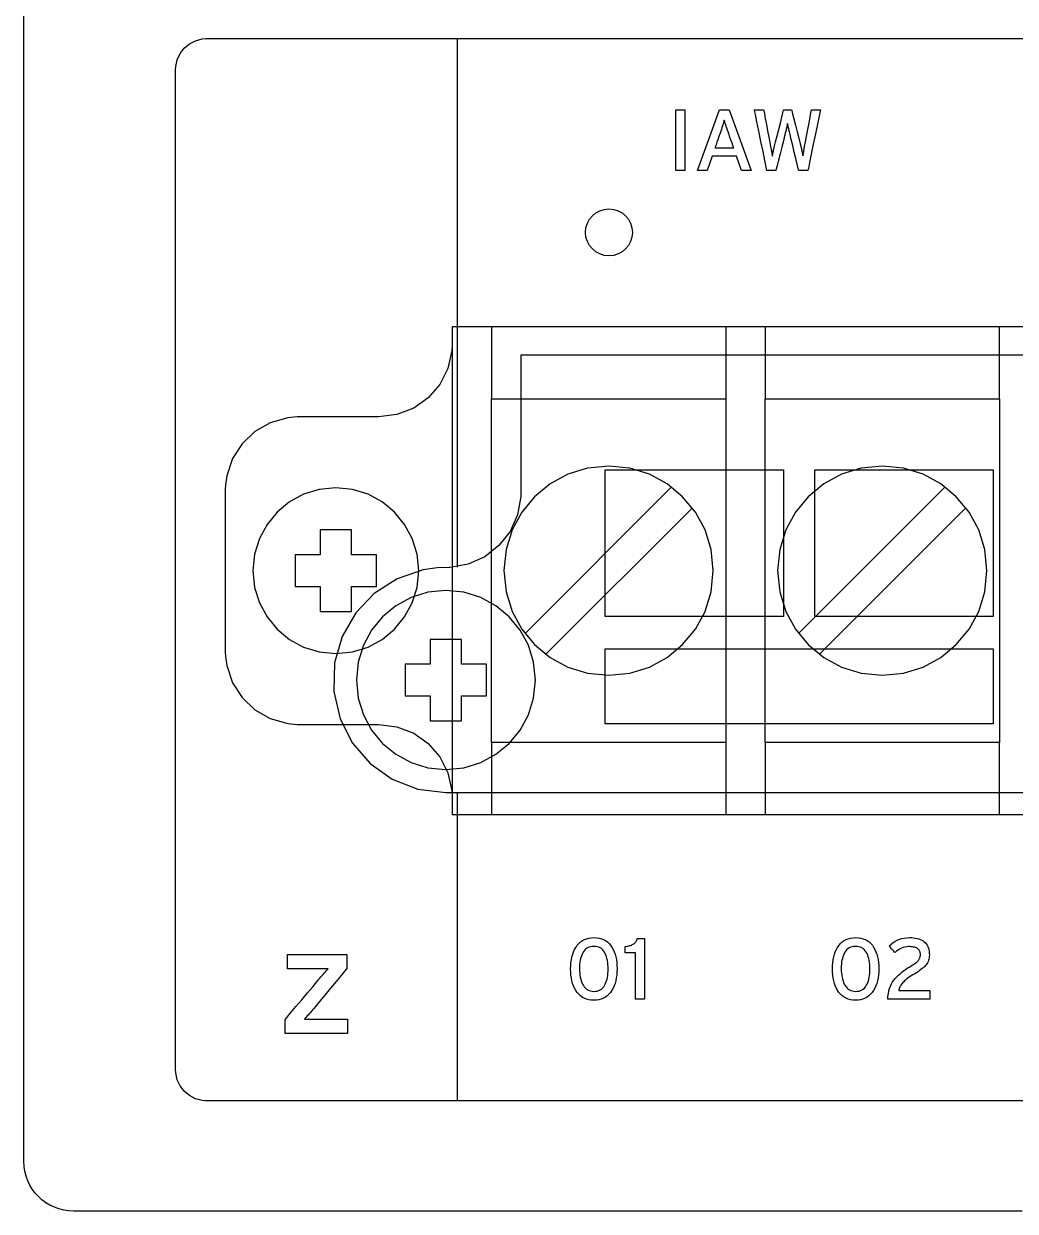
# Model space of a CAD drawing. Extents: x 1 to 47.7, y 0.2 to 35.
# Drawn here: x 25.996 to 27.581, y 8.414 to 10.314 of the extents above; entities that cross this region are included whole.
import ezdxf

# ---------------------------------------------------------------- set-up
doc = ezdxf.new("R2010")
doc.units = 0
doc.header["$MEASUREMENT"] = 0
for name, color, linetype in [('1_1__SCREW_TERMINAL_BLOCK_', 7, 'CONTINUOUS'), ('1_2__CONNECTORIZED_RELAY__', 7, 'CONTINUOUS'), ('7_0_____DWG', 7, 'CONTINUOUS')]:
    doc.layers.add(name, color=color, linetype=linetype)

msp = doc.modelspace()

# ---------------------------------------------------------------- linework, layer by layer
at = {"layer": '1_1__SCREW_TERMINAL_BLOCK_'}
for points in [[(27.7125, 9.8285), (27.5611, 9.8285), (27.4155, 9.8285), (27.2776, 9.8285), (27.1493, 9.8285), (27.0325, 9.8285), (26.979, 9.8285), (26.9291, 9.8285), (26.8831, 9.8285), (26.8412, 9.8285), (26.8036, 9.8285), (26.7705, 9.8285), (26.7423, 9.8285), (26.7191, 9.8285), (26.7012, 9.8285), (26.6888, 9.8285), (26.6822, 9.8285), (26.6811, 9.8285), (26.6811, 9.8284), (26.6811, 9.8274), (26.6811, 9.8067), (26.6811, 9.8033), (26.6811, 9.8027), (26.681, 9.7981), (26.6805, 9.7906), (26.674, 9.762), (26.661, 9.7366), (26.6425, 9.7152), (26.6194, 9.6988), (26.5927, 9.6883), (26.5631, 9.6845), (26.5631, 9.6845), (26.5609, 9.6845), (26.5548, 9.6845), (26.5336, 9.6845), (26.4762, 9.6845), (26.4516, 9.6845), (26.4374, 9.6845), (26.433, 9.6845), (26.418, 9.6832), (26.39, 9.6753), (26.3654, 9.6611), (26.3449, 9.6417), (26.3296, 9.6178), (26.3204, 9.5905), (26.3184, 9.5758), (26.318, 9.5682), (26.318, 9.566), (26.318, 9.5582), (26.318, 9.5431), (26.318, 9.5221), (26.318, 9.4967), (26.318, 9.4386), (26.318, 9.3804), (26.318, 9.3551), (26.318, 9.3341), (26.318, 9.3189), (26.318, 9.3111), (26.318, 9.3089), (26.3184, 9.3013), (26.3204, 9.2867), (26.3296, 9.2593), (26.3449, 9.2354), (26.3654, 9.216), (26.39, 9.2018), (26.418, 9.1939), (26.433, 9.1926), (26.4374, 9.1926), (26.4516, 9.1926), (26.4762, 9.1926), (26.5336, 9.1926), (26.5548, 9.1926), (26.5609, 9.1926), (26.5631, 9.1926), (26.5927, 9.1889), (26.6194, 9.1784), (26.6425, 9.1619), (26.661, 9.1406), (26.674, 9.1151), (26.6805, 9.0865), (26.681, 9.079), (26.6811, 9.0744), (26.6811, 9.0738), (26.6811, 9.0704), (26.6811, 9.0497), (26.6811, 9.0488), (26.6811, 9.0486), (26.6822, 9.0486), (26.6888, 9.0486), (26.7012, 9.0486), (26.7191, 9.0486), (26.7423, 9.0486), (26.7705, 9.0486), (26.8036, 9.0486), (26.8412, 9.0486), (26.8831, 9.0486), (26.9291, 9.0486), (26.979, 9.0486), (27.0325, 9.0486), (27.1493, 9.0486), (27.2776, 9.0486), (27.4155, 9.0486), (27.5611, 9.0486), (27.7125, 9.0486)], [(26.6811, 9.8285), (26.6811, 9.0486)], [(26.7437, 9.8285), (26.7437, 9.7135)], [(27.1187, 9.8285), (27.1187, 9.7135)], [(27.1812, 9.8285), (27.1812, 9.7135)], [(27.5562, 9.7135), (27.5562, 9.8285)], [(27.1187, 9.1636), (26.7437, 9.1636), (26.7437, 9.7135), (27.1187, 9.7135), (27.1187, 9.1636)], [(27.5562, 9.1636), (27.1812, 9.1636), (27.1812, 9.7135), (27.5562, 9.7135), (27.5562, 9.1636)], [(26.7974, 9.3383), (27.0317, 9.5726)], [(27.2349, 9.3383), (27.4692, 9.5726)], [(27.0651, 9.5391), (26.8308, 9.3049)], [(27.5024, 9.5391), (27.2683, 9.3049)], [(26.5199, 9.4637), (26.5199, 9.5037), (26.4699, 9.5037), (26.4699, 9.4637), (26.4298, 9.4637), (26.4298, 9.4134), (26.4699, 9.4134), (26.4699, 9.3735), (26.5199, 9.3735), (26.5199, 9.4134), (26.56, 9.4134), (26.56, 9.4637), (26.5199, 9.4637)], [(26.7437, 9.1636), (26.7437, 9.0486)], [(27.1187, 9.1636), (27.1187, 9.0486)], [(27.1812, 9.1636), (27.1812, 9.0486)], [(27.5562, 9.0486), (27.5562, 9.1636)]]:
    msp.add_lwpolyline(points, dxfattribs=at)
for points in [[(27.0985, 9.4386), (27.0951, 9.4723), (27.0854, 9.5037), (27.0699, 9.5321), (27.0495, 9.5569), (27.0247, 9.5774), (26.9963, 9.5928), (26.9649, 9.6026), (26.9312, 9.606), (26.8975, 9.6026), (26.8661, 9.5928), (26.8376, 9.5774), (26.8128, 9.5569), (26.7924, 9.5321), (26.777, 9.5037), (26.7672, 9.4723), (26.7638, 9.4386), (26.7672, 9.4049), (26.777, 9.3734), (26.7924, 9.345), (26.8128, 9.3202), (26.8376, 9.2998), (26.8661, 9.2843), (26.8975, 9.2745), (26.9312, 9.2711), (26.9649, 9.2745), (26.9963, 9.2843), (27.0247, 9.2998), (27.0495, 9.3202), (27.0699, 9.345), (27.0854, 9.3734), (27.0951, 9.4049)], [(27.536, 9.4386), (27.5326, 9.4723), (27.5229, 9.5037), (27.5075, 9.5321), (27.487, 9.5569), (27.4623, 9.5774), (27.4339, 9.5928), (27.4025, 9.6026), (27.3688, 9.606), (27.335, 9.6026), (27.3036, 9.5928), (27.2751, 9.5774), (27.2504, 9.5569), (27.2299, 9.5321), (27.2145, 9.5037), (27.2047, 9.4723), (27.2013, 9.4386), (27.2047, 9.4049), (27.2145, 9.3734), (27.2299, 9.345), (27.2504, 9.3202), (27.2751, 9.2998), (27.3036, 9.2843), (27.335, 9.2745), (27.3688, 9.2711), (27.4025, 9.2745), (27.4339, 9.2843), (27.4623, 9.2998), (27.487, 9.3202), (27.5075, 9.345), (27.5229, 9.3734), (27.5326, 9.4049)], [(26.6274, 9.4386), (26.6247, 9.4652), (26.617, 9.4901), (26.6048, 9.5126), (26.5886, 9.5323), (26.569, 9.5485), (26.5465, 9.5608), (26.5216, 9.5685), (26.4949, 9.5712), (26.4682, 9.5685), (26.4433, 9.5608), (26.4208, 9.5485), (26.4012, 9.5323), (26.3851, 9.5126), (26.3728, 9.4901), (26.3651, 9.4652), (26.3624, 9.4386), (26.3651, 9.4119), (26.3728, 9.387), (26.3851, 9.3645), (26.4012, 9.3449), (26.4208, 9.3286), (26.4433, 9.3164), (26.4682, 9.3086), (26.4949, 9.3059), (26.5216, 9.3086), (26.5465, 9.3164), (26.569, 9.3286), (26.5886, 9.3449), (26.6048, 9.3645), (26.617, 9.387), (26.6247, 9.4119)]]:
    msp.add_lwpolyline(points, close=True, dxfattribs=at)
at = {"layer": '1_2__CONNECTORIZED_RELAY__'}
for points in [[(26.6887, 9.8285), (26.6887, 9.444)], [(27.6103, 9.7834), (27.4713, 9.7834), (27.3401, 9.7834), (27.2185, 9.7834), (27.1084, 9.7834), (27.0116, 9.7834), (26.9688, 9.7834), (26.9301, 9.7834), (26.8955, 9.7834), (26.8655, 9.7834), (26.8402, 9.7834), (26.8199, 9.7834), (26.8047, 9.7834), (26.795, 9.7834), (26.7909, 9.7834), (26.7908, 9.7833), (26.7908, 9.778), (26.7908, 9.7662), (26.7908, 9.7491), (26.7908, 9.7041), (26.7908, 9.653), (26.7908, 9.606), (26.7908, 9.5872), (26.7908, 9.5731), (26.7906, 9.5574), (26.7854, 9.5279), (26.7735, 9.5013), (26.7557, 9.4786), (26.7331, 9.4608), (26.7066, 9.4488), (26.6771, 9.4436), (26.6571, 9.4429), (26.6346, 9.4398), (26.5929, 9.4257), (26.5564, 9.4023), (26.5267, 9.3711), (26.5051, 9.3335), (26.493, 9.2909), (26.4918, 9.2451), (26.5018, 9.2016), (26.5217, 9.1628), (26.5499, 9.1302), (26.5851, 9.1051), (26.6259, 9.0891), (26.6709, 9.0834), (26.6709, 9.0834), (26.6738, 9.0834), (26.6825, 9.0834), (26.6966, 9.0834), (26.7159, 9.0834), (26.7402, 9.0834), (26.7693, 9.0834), (26.8029, 9.0834), (26.8409, 9.0834), (26.8829, 9.0834), (26.9287, 9.0834), (27.031, 9.0834), (27.146, 9.0834), (27.2716, 9.0834), (27.4062, 9.0834), (27.5478, 9.0834), (27.8447, 9.0834)], [(27.2108, 9.3651), (26.9258, 9.3651), (26.9258, 9.6001), (27.2108, 9.6001), (27.2108, 9.3651)], [(27.5458, 9.3651), (27.2608, 9.3651), (27.2608, 9.6001), (27.5458, 9.6001), (27.5458, 9.3651)], [(26.6459, 9.3287), (26.6459, 9.2887), (26.6058, 9.2887), (26.6058, 9.2384), (26.6459, 9.2384), (26.6459, 9.1985), (26.6959, 9.1985), (26.6959, 9.2384), (26.736, 9.2384), (26.736, 9.2887), (26.6959, 9.2887), (26.6959, 9.3287), (26.6459, 9.3287)], [(27.5458, 9.1934), (26.9258, 9.1934), (26.9258, 9.3134), (27.5458, 9.3134), (27.5458, 9.1934)], [(26.6887, 9.0834), (26.6887, 8.9364)]]:
    msp.add_lwpolyline(points, dxfattribs=at)
msp.add_lwpolyline([(26.8141, 9.2636), (26.8112, 9.2924), (26.8028, 9.3192), (26.7896, 9.3436), (26.7721, 9.3648), (26.751, 9.3824), (26.7266, 9.3956), (26.6998, 9.404), (26.6709, 9.4069), (26.6421, 9.404), (26.6152, 9.3956), (26.5909, 9.3824), (26.5697, 9.3648), (26.5522, 9.3436), (26.539, 9.3192), (26.5307, 9.2924), (26.5278, 9.2636), (26.5307, 9.2347), (26.539, 9.2077), (26.5522, 9.1834), (26.5697, 9.1622), (26.5909, 9.1447), (26.6152, 9.1315), (26.6421, 9.1232), (26.6709, 9.1202), (26.6998, 9.1232), (26.7266, 9.1315), (26.751, 9.1447), (26.7721, 9.1622), (26.7896, 9.1834), (26.8028, 9.2077), (26.8112, 9.2347)], close=True, dxfattribs=at)
at = {"layer": '7_0_____DWG'}
for points in [[(27.5925, 8.4136), (27.533, 8.4136), (27.4745, 8.4136), (27.4169, 8.4136), (27.3604, 8.4136), (27.305, 8.4136), (27.2506, 8.4136), (27.1972, 8.4136), (27.145, 8.4136), (27.0938, 8.4136), (27.0437, 8.4136), (26.9947, 8.4136), (26.9469, 8.4136), (26.9002, 8.4136), (26.8546, 8.4136), (26.8103, 8.4136), (26.767, 8.4136), (26.725, 8.4136), (26.6842, 8.4136), (26.6445, 8.4136), (26.6061, 8.4136), (26.569, 8.4136), (26.533, 8.4136), (26.4984, 8.4136), (26.465, 8.4136), (26.4329, 8.4136), (26.402, 8.4136), (26.3725, 8.4136), (26.3444, 8.4136), (26.3175, 8.4136), (26.292, 8.4136), (26.2678, 8.4136), (26.2451, 8.4136), (26.2237, 8.4136), (26.2036, 8.4136), (26.185, 8.4136), (26.1679, 8.4136), (26.1521, 8.4136), (26.1378, 8.4136), (26.1249, 8.4136), (26.1135, 8.4136), (26.1036, 8.4136), (26.0952, 8.4136), (26.0883, 8.4136), (26.0829, 8.4136), (26.079, 8.4136), (26.0767, 8.4136), (26.0759, 8.4136), (26.0677, 8.414), (26.0598, 8.4152), (26.0521, 8.4172), (26.0448, 8.4199), (26.0378, 8.4232), (26.0312, 8.4272), (26.025, 8.4318), (26.0193, 8.437), (26.0142, 8.4427), (26.0096, 8.4489), (26.0056, 8.4554), (26.0022, 8.4624), (25.9995, 8.4698), (25.9975, 8.4775), (25.9963, 8.4854), (25.9959, 8.4936), (25.9959, 8.4939), (25.9959, 8.4948), (25.9959, 8.4962), (25.9959, 8.4983), (25.9959, 8.501), (25.9959, 8.5042), (25.9959, 8.508), (25.9959, 8.5123), (25.9959, 8.5173), (25.9959, 8.5227), (25.9959, 8.5288), (25.9959, 8.5353), (25.9959, 8.5501), (25.9959, 8.567), (25.9959, 8.586), (25.9959, 8.6071), (25.9959, 8.6302), (25.9959, 8.6553), (25.9959, 8.6823), (25.9959, 8.7112), (25.9959, 8.742), (25.9959, 8.7747), (25.9959, 8.8091), (25.9959, 8.8453), (25.9959, 8.8832), (25.9959, 8.9228), (25.9959, 8.964), (25.9959, 9.0069), (25.9959, 9.0513), (25.9959, 9.0973), (25.9959, 9.1447), (25.9959, 9.1936), (25.9959, 9.244), (25.9959, 9.2957), (25.9959, 9.3488), (25.9959, 9.4032), (25.9959, 9.4588), (25.9959, 9.5157), (25.9959, 9.5738), (25.9959, 9.633), (25.9959, 9.6934), (25.9959, 9.7549), (25.9959, 9.8174), (25.9959, 9.8809), (25.9959, 9.9454), (25.9959, 10.0108), (25.9959, 10.0771), (25.9959, 10.1443), (25.9959, 10.2123), (25.9959, 10.2811), (25.9959, 10.3506)], [(27.6118, 8.5901), (27.5588, 8.5901), (27.5066, 8.5901), (27.4554, 8.5901), (27.4051, 8.5901), (27.3557, 8.5901), (27.3072, 8.5901), (27.2597, 8.5901), (27.2132, 8.5901), (27.1676, 8.5901), (27.1231, 8.5901), (27.0795, 8.5901), (27.037, 8.5901), (26.9955, 8.5901), (26.955, 8.5901), (26.9156, 8.5901), (26.8773, 8.5901), (26.84, 8.5901), (26.8039, 8.5901), (26.7688, 8.5901), (26.7349, 8.5901), (26.7021, 8.5901), (26.6705, 8.5901), (26.64, 8.5901), (26.6107, 8.5901), (26.5826, 8.5901), (26.5557, 8.5901), (26.5299, 8.5901), (26.5055, 8.5901), (26.4822, 8.5901), (26.4602, 8.5901), (26.4395, 8.5901), (26.42, 8.5901), (26.4018, 8.5901), (26.385, 8.5901), (26.3694, 8.5901), (26.3552, 8.5901), (26.3423, 8.5901), (26.3308, 8.5901), (26.3206, 8.5901), (26.3118, 8.5901), (26.3044, 8.5901), (26.2984, 8.5901), (26.2938, 8.5901), (26.2907, 8.5901), (26.289, 8.5901), (26.2882, 8.5901), (26.2867, 8.5901), (26.2811, 8.5907), (26.2703, 8.5936), (26.2607, 8.5987), (26.2525, 8.6056), (26.2459, 8.6142), (26.2413, 8.6241), (26.2389, 8.635), (26.2387, 8.6404), (26.2387, 8.6432), (26.2387, 8.6487), (26.2387, 8.657), (26.2387, 8.6679), (26.2387, 8.6813), (26.2387, 8.6971), (26.2387, 8.7152), (26.2387, 8.7354), (26.2387, 8.7578), (26.2387, 8.7821), (26.2387, 8.8083), (26.2387, 8.8363), (26.2387, 8.866), (26.2387, 8.8972), (26.2387, 8.9299), (26.2387, 8.9639), (26.2387, 8.9992), (26.2387, 9.0356), (26.2387, 9.0731), (26.2387, 9.1115), (26.2387, 9.1907), (26.2387, 9.2725), (26.2387, 9.3559), (26.2387, 9.4401), (26.2387, 9.5243), (26.2387, 9.6077), (26.2387, 9.6895), (26.2387, 9.7687), (26.2387, 9.8071), (26.2387, 9.8446), (26.2387, 9.881), (26.2387, 9.9163), (26.2387, 9.9504), (26.2387, 9.983), (26.2387, 10.0143), (26.2387, 10.0439), (26.2387, 10.0719), (26.2387, 10.0981), (26.2387, 10.1224), (26.2387, 10.1448), (26.2387, 10.1651), (26.2387, 10.1832), (26.2387, 10.1989), (26.2387, 10.2123), (26.2387, 10.2232), (26.2387, 10.2315), (26.2387, 10.2371), (26.2387, 10.2398), (26.2389, 10.2452), (26.2413, 10.2561), (26.2459, 10.266), (26.2525, 10.2746), (26.2607, 10.2816), (26.2703, 10.2866), (26.2811, 10.2895), (26.2867, 10.2901), (26.2882, 10.2901), (26.289, 10.2901), (26.2907, 10.2901), (26.2938, 10.2901), (26.2984, 10.2901), (26.3044, 10.2901), (26.3118, 10.2901), (26.3206, 10.2901), (26.3308, 10.2901), (26.3423, 10.2901), (26.3552, 10.2901), (26.3694, 10.2901), (26.385, 10.2901), (26.4018, 10.2901), (26.42, 10.2901), (26.4395, 10.2901), (26.4602, 10.2901), (26.4822, 10.2901), (26.5055, 10.2901), (26.5299, 10.2901), (26.5557, 10.2901), (26.5826, 10.2901), (26.6107, 10.2901), (26.64, 10.2901), (26.6705, 10.2901), (26.7021, 10.2901), (26.7349, 10.2901), (26.7688, 10.2901), (26.8039, 10.2901), (26.84, 10.2901), (26.8773, 10.2901), (26.9156, 10.2901), (26.955, 10.2901), (26.9955, 10.2901), (27.037, 10.2901), (27.0795, 10.2901), (27.1231, 10.2901), (27.1676, 10.2901), (27.2132, 10.2901), (27.2597, 10.2901), (27.3072, 10.2901), (27.3557, 10.2901), (27.4051, 10.2901), (27.4554, 10.2901), (27.5066, 10.2901), (27.5588, 10.2901), (27.6118, 10.2901)], [(26.6887, 10.2901), (26.6887, 9.8285)], [(27.0386, 10.0788), (27.0386, 10.176), (27.0527, 10.176), (27.0527, 10.0788), (27.0386, 10.0788)], [(27.1437, 10.0788), (27.1356, 10.1019), (27.0966, 10.1019), (27.0886, 10.0788), (27.0734, 10.0788), (27.1084, 10.176), (27.1239, 10.176), (27.1593, 10.0788), (27.1437, 10.0788)], [(26.6887, 9.0486), (26.6887, 8.5901)]]:
    msp.add_lwpolyline(points, dxfattribs=at)
for points in [[(27.2498, 10.0788), (27.2493, 10.0788), (27.2479, 10.0788), (27.2459, 10.0788), (27.2435, 10.0788), (27.241, 10.0788), (27.2386, 10.0788), (27.2367, 10.0788), (27.2355, 10.0788), (27.2351, 10.079), (27.2343, 10.0821), (27.2327, 10.0888), (27.2305, 10.0979), (27.228, 10.1083), (27.2255, 10.1189), (27.2231, 10.1286), (27.2213, 10.1363), (27.2202, 10.1409), (27.2198, 10.1423), (27.2195, 10.1439), (27.2191, 10.1455), (27.2188, 10.147), (27.2184, 10.1485), (27.2181, 10.1499), (27.2178, 10.1513), (27.2176, 10.1527), (27.2173, 10.154), (27.217, 10.1537), (27.2168, 10.1523), (27.2165, 10.151), (27.2162, 10.1496), (27.2159, 10.1481), (27.2155, 10.1466), (27.2152, 10.1451), (27.2149, 10.1435), (27.2145, 10.1419), (27.214, 10.14), (27.2126, 10.1345), (27.2105, 10.1262), (27.208, 10.1161), (27.2053, 10.1055), (27.2027, 10.0953), (27.2006, 10.0867), (27.1991, 10.0809), (27.1986, 10.0788), (27.198, 10.0788), (27.1966, 10.0788), (27.1946, 10.0788), (27.1922, 10.0788), (27.1897, 10.0788), (27.1875, 10.0788), (27.1856, 10.0788), (27.1844, 10.0788), (27.1841, 10.0791), (27.183, 10.0843), (27.1809, 10.0949), (27.178, 10.1091), (27.1747, 10.1253), (27.1713, 10.1416), (27.1683, 10.1566), (27.1659, 10.1683), (27.1645, 10.175), (27.1644, 10.176), (27.1654, 10.176), (27.1672, 10.176), (27.1694, 10.176), (27.1719, 10.176), (27.1743, 10.176), (27.1765, 10.176), (27.1781, 10.176), (27.179, 10.176), (27.1792, 10.175), (27.1802, 10.1701), (27.1816, 10.1623), (27.1835, 10.1527), (27.1854, 10.1423), (27.1874, 10.1322), (27.189, 10.1235), (27.1902, 10.1173), (27.1907, 10.1146), (27.1909, 10.1134), (27.1912, 10.1119), (27.1915, 10.1105), (27.1917, 10.1091), (27.192, 10.1076), (27.1922, 10.1062), (27.1924, 10.1047), (27.1927, 10.1032), (27.1929, 10.102), (27.1932, 10.1035), (27.1935, 10.1049), (27.1938, 10.1064), (27.1941, 10.1078), (27.1944, 10.1093), (27.1947, 10.1107), (27.195, 10.1121), (27.1953, 10.1135), (27.1956, 10.1147), (27.1965, 10.1182), (27.1982, 10.125), (27.2005, 10.1341), (27.2031, 10.1444), (27.2057, 10.1548), (27.2081, 10.1641), (27.2099, 10.1714), (27.211, 10.1755), (27.2112, 10.176), (27.2121, 10.176), (27.2136, 10.176), (27.2155, 10.176), (27.2176, 10.176), (27.2197, 10.176), (27.2215, 10.176), (27.2229, 10.176), (27.2236, 10.176), (27.2239, 10.1748), (27.2252, 10.1696), (27.2272, 10.1615), (27.2297, 10.1516), (27.2324, 10.1409), (27.235, 10.1306), (27.2372, 10.1218), (27.2388, 10.1156), (27.2394, 10.1131), (27.2397, 10.112), (27.24, 10.1108), (27.2402, 10.1096), (27.2405, 10.1084), (27.2408, 10.1071), (27.241, 10.1058), (27.2413, 10.1044), (27.2416, 10.103), (27.2418, 10.1021), (27.2421, 10.1036), (27.2424, 10.105), (27.2426, 10.1064), (27.2428, 10.1077), (27.2431, 10.109), (27.2433, 10.1102), (27.2435, 10.1114), (27.2436, 10.1126), (27.2438, 10.1136), (27.2445, 10.1173), (27.2458, 10.1245), (27.2476, 10.1338), (27.2496, 10.1444), (27.2516, 10.1549), (27.2533, 10.1644), (27.2547, 10.1716), (27.2555, 10.1756), (27.2557, 10.176), (27.2567, 10.176), (27.2585, 10.176), (27.2607, 10.176), (27.2631, 10.176), (27.2654, 10.176), (27.2675, 10.176), (27.269, 10.176), (27.2697, 10.176), (27.2693, 10.1738), (27.2676, 10.1656), (27.265, 10.1529), (27.2618, 10.1374), (27.2584, 10.1209), (27.2552, 10.1051), (27.2525, 10.0916), (27.2506, 10.0823)], [(27.1233, 10.1373), (27.1222, 10.1405), (27.1212, 10.1436), (27.1202, 10.1465), (27.1193, 10.1493), (27.1184, 10.152), (27.1176, 10.1545), (27.1168, 10.157), (27.1161, 10.1592), (27.1155, 10.1579), (27.1148, 10.1556), (27.114, 10.1531), (27.1132, 10.1504), (27.1123, 10.1477), (27.1114, 10.1447), (27.1104, 10.1417), (27.1093, 10.1385), (27.1087, 10.1368), (27.1081, 10.135), (27.107, 10.1319), (27.1057, 10.1281), (27.1043, 10.124), (27.103, 10.1202), (27.1019, 10.1171), (27.1012, 10.1153), (27.1013, 10.1149), (27.1034, 10.1149), (27.1073, 10.1149), (27.1123, 10.1149), (27.1177, 10.1149), (27.123, 10.1149), (27.1274, 10.1149), (27.1303, 10.1149), (27.1311, 10.115), (27.1306, 10.1162), (27.1297, 10.1189), (27.1285, 10.1225), (27.127, 10.1265), (27.1257, 10.1305), (27.1245, 10.134), (27.1236, 10.1364)], [(26.9692, 9.9798), (26.9684, 9.9723), (26.9662, 9.9652), (26.9628, 9.9589), (26.9582, 9.9533), (26.9526, 9.9487), (26.9463, 9.9453), (26.9392, 9.9431), (26.9317, 9.9423), (26.9241, 9.9431), (26.9171, 9.9453), (26.9107, 9.9487), (26.9052, 9.9533), (26.9006, 9.9589), (26.8971, 9.9652), (26.8949, 9.9723), (26.8942, 9.9798), (26.8949, 9.9874), (26.8971, 9.9944), (26.9006, 10.0008), (26.9052, 10.0063), (26.9107, 10.0109), (26.9171, 10.0144), (26.9241, 10.0166), (26.9317, 10.0173), (26.9392, 10.0166), (26.9463, 10.0144), (26.9526, 10.0109), (26.9582, 10.0063), (26.9628, 10.0008), (26.9662, 9.9944), (26.9684, 9.9874)], [(26.9446, 8.8015), (26.9445, 8.7964), (26.9441, 8.7915), (26.9434, 8.7868), (26.9425, 8.7824), (26.9414, 8.7782), (26.9399, 8.7742), (26.9382, 8.7705), (26.9363, 8.767), (26.9341, 8.7638), (26.9316, 8.7609), (26.9289, 8.7584), (26.9259, 8.7563), (26.9227, 8.7545), (26.9192, 8.7531), (26.9155, 8.7521), (26.9116, 8.7515), (26.9073, 8.7512), (26.9032, 8.7515), (26.8993, 8.7521), (26.8956, 8.7531), (26.8922, 8.7545), (26.889, 8.7562), (26.886, 8.7584), (26.8833, 8.7608), (26.8809, 8.7637), (26.8787, 8.7669), (26.8767, 8.7703), (26.875, 8.774), (26.8736, 8.7779), (26.8724, 8.7821), (26.8715, 8.7865), (26.8709, 8.7912), (26.8705, 8.7961), (26.8703, 8.8013), (26.8705, 8.8064), (26.8709, 8.8113), (26.8715, 8.816), (26.8725, 8.8205), (26.8737, 8.8247), (26.8751, 8.8286), (26.8768, 8.8324), (26.8788, 8.8358), (26.881, 8.8391), (26.8835, 8.842), (26.8862, 8.8445), (26.8892, 8.8466), (26.8924, 8.8483), (26.8958, 8.8497), (26.8995, 8.8507), (26.9034, 8.8513), (26.9076, 8.8515), (26.9118, 8.8513), (26.9158, 8.8507), (26.9195, 8.8497), (26.9229, 8.8483), (26.9261, 8.8466), (26.9291, 8.8445), (26.9318, 8.842), (26.9342, 8.8392), (26.9364, 8.836), (26.9383, 8.8326), (26.94, 8.8289), (26.9414, 8.8249), (26.9426, 8.8207), (26.9435, 8.8163), (26.9441, 8.8116), (26.9445, 8.8067)], [(26.9304, 8.8013), (26.9303, 8.8049), (26.9301, 8.8084), (26.9297, 8.8117), (26.9292, 8.8148), (26.9285, 8.8178), (26.9277, 8.8207), (26.9268, 8.8234), (26.9257, 8.8259), (26.9244, 8.8283), (26.923, 8.8304), (26.9213, 8.8323), (26.9195, 8.8338), (26.9174, 8.8351), (26.9152, 8.8361), (26.9128, 8.8368), (26.9102, 8.8372), (26.9073, 8.8374), (26.9046, 8.8373), (26.902, 8.8368), (26.8996, 8.8361), (26.8974, 8.8351), (26.8954, 8.8339), (26.8936, 8.8323), (26.8919, 8.8305), (26.8905, 8.8284), (26.8892, 8.8261), (26.8881, 8.8236), (26.8872, 8.8209), (26.8863, 8.8181), (26.8857, 8.8151), (26.8852, 8.812), (26.8848, 8.8087), (26.8846, 8.8052), (26.8846, 8.8015), (26.8847, 8.7979), (26.8849, 8.7945), (26.8853, 8.7912), (26.8858, 8.7881), (26.8865, 8.7851), (26.8873, 8.7823), (26.8883, 8.7796), (26.8895, 8.7771), (26.8908, 8.7747), (26.8922, 8.7725), (26.8939, 8.7707), (26.8957, 8.7691), (26.8977, 8.7677), (26.8999, 8.7667), (26.9023, 8.766), (26.9049, 8.7655), (26.9076, 8.7653), (26.9104, 8.7655), (26.913, 8.7659), (26.9155, 8.7667), (26.9177, 8.7677), (26.9197, 8.769), (26.9215, 8.7706), (26.9232, 8.7725), (26.9246, 8.7746), (26.9258, 8.777), (26.9269, 8.7794), (26.9278, 8.7821), (26.9286, 8.7849), (26.9292, 8.7878), (26.9297, 8.791), (26.9301, 8.7942), (26.9303, 8.7977)], [(26.9742, 8.7528), (26.9742, 8.7556), (26.9742, 8.7632), (26.9742, 8.7741), (26.9742, 8.7868), (26.9742, 8.7998), (26.9742, 8.8118), (26.9742, 8.8212), (26.9742, 8.8266), (26.974, 8.8273), (26.9728, 8.8273), (26.9707, 8.8273), (26.968, 8.8273), (26.9651, 8.8273), (26.9623, 8.8273), (26.9598, 8.8273), (26.9581, 8.8273), (26.9575, 8.8273), (26.9575, 8.8277), (26.9575, 8.8287), (26.9575, 8.8302), (26.9575, 8.8319), (26.9575, 8.8336), (26.9575, 8.8353), (26.9575, 8.8365), (26.9575, 8.8372), (26.9583, 8.8374), (26.96, 8.8376), (26.9617, 8.8379), (26.9632, 8.8382), (26.9648, 8.8386), (26.9662, 8.839), (26.9676, 8.8396), (26.9689, 8.8402), (26.9702, 8.8408), (26.9714, 8.8415), (26.9725, 8.8423), (26.9735, 8.8432), (26.9743, 8.8442), (26.9751, 8.8453), (26.9757, 8.8465), (26.9763, 8.8478), (26.9767, 8.8492), (26.977, 8.85), (26.9778, 8.85), (26.9793, 8.85), (26.9811, 8.85), (26.9831, 8.85), (26.985, 8.85), (26.9867, 8.85), (26.9878, 8.85), (26.9883, 8.85), (26.9883, 8.8462), (26.9883, 8.8364), (26.9883, 8.8222), (26.9883, 8.8057), (26.9883, 8.7886), (26.9883, 8.7731), (26.9883, 8.7608), (26.9883, 8.7537), (26.9881, 8.7528), (26.9871, 8.7528), (26.9853, 8.7528), (26.9831, 8.7528), (26.9806, 8.7528), (26.9782, 8.7528), (26.9762, 8.7528), (26.9747, 8.7528)], [(27.3631, 8.8015), (27.363, 8.7964), (27.3626, 8.7915), (27.362, 8.7868), (27.3611, 8.7824), (27.3599, 8.7782), (27.3585, 8.7742), (27.3568, 8.7705), (27.3548, 8.767), (27.3526, 8.7638), (27.3501, 8.7609), (27.3474, 8.7584), (27.3444, 8.7563), (27.3412, 8.7545), (27.3378, 8.7531), (27.3341, 8.7521), (27.3301, 8.7515), (27.3259, 8.7512), (27.3217, 8.7515), (27.3178, 8.7521), (27.3141, 8.7531), (27.3107, 8.7545), (27.3075, 8.7562), (27.3046, 8.7584), (27.3019, 8.7608), (27.2994, 8.7637), (27.2972, 8.7669), (27.2953, 8.7703), (27.2936, 8.774), (27.2922, 8.7779), (27.291, 8.7821), (27.2901, 8.7865), (27.2894, 8.7912), (27.289, 8.7961), (27.2889, 8.8013), (27.289, 8.8064), (27.2894, 8.8113), (27.2901, 8.816), (27.291, 8.8205), (27.2922, 8.8247), (27.2936, 8.8286), (27.2954, 8.8324), (27.2973, 8.8358), (27.2996, 8.8391), (27.3021, 8.842), (27.3048, 8.8445), (27.3077, 8.8466), (27.3109, 8.8483), (27.3144, 8.8497), (27.3181, 8.8507), (27.322, 8.8513), (27.3262, 8.8515), (27.3304, 8.8513), (27.3343, 8.8507), (27.338, 8.8497), (27.3415, 8.8483), (27.3447, 8.8466), (27.3476, 8.8445), (27.3503, 8.842), (27.3528, 8.8392), (27.3549, 8.836), (27.3569, 8.8326), (27.3585, 8.8289), (27.3599, 8.8249), (27.3611, 8.8207), (27.362, 8.8163), (27.3626, 8.8116), (27.363, 8.8067)], [(27.3489, 8.8013), (27.3488, 8.8049), (27.3486, 8.8084), (27.3483, 8.8117), (27.3478, 8.8148), (27.3471, 8.8178), (27.3463, 8.8207), (27.3454, 8.8234), (27.3443, 8.8259), (27.343, 8.8283), (27.3415, 8.8304), (27.3399, 8.8323), (27.338, 8.8338), (27.336, 8.8351), (27.3338, 8.8361), (27.3313, 8.8368), (27.3287, 8.8372), (27.3259, 8.8374), (27.3231, 8.8373), (27.3205, 8.8368), (27.3182, 8.8361), (27.316, 8.8351), (27.3139, 8.8339), (27.3121, 8.8323), (27.3105, 8.8305), (27.309, 8.8284), (27.3078, 8.8261), (27.3067, 8.8236), (27.3057, 8.8209), (27.3049, 8.8181), (27.3042, 8.8151), (27.3037, 8.812), (27.3034, 8.8087), (27.3032, 8.8052), (27.3031, 8.8015), (27.3032, 8.7979), (27.3034, 8.7945), (27.3038, 8.7912), (27.3044, 8.7881), (27.305, 8.7851), (27.3059, 8.7823), (27.3069, 8.7796), (27.308, 8.7771), (27.3093, 8.7747), (27.3108, 8.7725), (27.3124, 8.7707), (27.3142, 8.7691), (27.3163, 8.7677), (27.3184, 8.7667), (27.3208, 8.766), (27.3234, 8.7655), (27.3262, 8.7653), (27.329, 8.7655), (27.3316, 8.7659), (27.334, 8.7667), (27.3362, 8.7677), (27.3382, 8.769), (27.3401, 8.7706), (27.3417, 8.7725), (27.3431, 8.7746), (27.3444, 8.777), (27.3454, 8.7794), (27.3464, 8.7821), (27.3471, 8.7849), (27.3478, 8.7878), (27.3483, 8.791), (27.3486, 8.7942), (27.3488, 8.7977)], [(27.3774, 8.7528), (27.3778, 8.7574), (27.3784, 8.7619), (27.3793, 8.766), (27.3804, 8.77), (27.3818, 8.7737), (27.3833, 8.7772), (27.3852, 8.7804), (27.3872, 8.7834), (27.3895, 8.7862), (27.3919, 8.7887), (27.3945, 8.7912), (27.3971, 8.7936), (27.3998, 8.796), (27.4027, 8.7982), (27.4056, 8.8003), (27.4087, 8.8023), (27.4118, 8.8043), (27.4146, 8.8059), (27.4166, 8.8071), (27.4185, 8.8084), (27.4202, 8.8095), (27.4217, 8.8107), (27.4231, 8.8118), (27.4243, 8.8128), (27.4254, 8.8139), (27.4263, 8.8148), (27.427, 8.8158), (27.4276, 8.8168), (27.4281, 8.8178), (27.4286, 8.8188), (27.4289, 8.8198), (27.4292, 8.8209), (27.4294, 8.8219), (27.4296, 8.823), (27.4296, 8.8241), (27.4296, 8.8254), (27.4294, 8.8267), (27.4292, 8.8279), (27.4288, 8.829), (27.4284, 8.8301), (27.4278, 8.8311), (27.4271, 8.832), (27.4263, 8.8329), (27.4254, 8.8336), (27.4244, 8.8344), (27.4232, 8.835), (27.4218, 8.8356), (27.4204, 8.836), (27.4187, 8.8364), (27.417, 8.8367), (27.415, 8.8369), (27.413, 8.837), (27.4106, 8.837), (27.4077, 8.8367), (27.405, 8.8362), (27.4023, 8.8355), (27.3996, 8.8345), (27.3971, 8.8333), (27.3946, 8.8318), (27.3922, 8.8302), (27.3899, 8.8282), (27.3887, 8.8274), (27.3881, 8.8282), (27.387, 8.8296), (27.3856, 8.8313), (27.3841, 8.8331), (27.3826, 8.835), (27.3813, 8.8366), (27.3803, 8.8378), (27.3798, 8.8383), (27.3823, 8.8405), (27.3856, 8.8431), (27.389, 8.8453), (27.3925, 8.8471), (27.3962, 8.8487), (27.3999, 8.8499), (27.4038, 8.8507), (27.4079, 8.8513), (27.412, 8.8515), (27.4153, 8.8514), (27.4185, 8.8512), (27.4214, 8.8508), (27.4243, 8.8502), (27.4269, 8.8495), (27.4294, 8.8485), (27.4317, 8.8475), (27.4338, 8.8462), (27.4358, 8.8448), (27.4376, 8.8432), (27.4391, 8.8413), (27.4405, 8.8393), (27.4416, 8.8372), (27.4425, 8.8348), (27.4432, 8.8323), (27.4437, 8.8296), (27.4439, 8.8267), (27.444, 8.8239), (27.4438, 8.8215), (27.4436, 8.8193), (27.4431, 8.8171), (27.4426, 8.8151), (27.4419, 8.8131), (27.441, 8.8113), (27.44, 8.8096), (27.4389, 8.808), (27.4375, 8.8065), (27.436, 8.8049), (27.4343, 8.8034), (27.4325, 8.8018), (27.4305, 8.8002), (27.4283, 8.7986), (27.4259, 8.7969), (27.4234, 8.7953), (27.4207, 8.7936), (27.4178, 8.7918), (27.415, 8.7901), (27.4125, 8.7884), (27.4102, 8.7868), (27.4081, 8.7852), (27.4062, 8.7837), (27.4044, 8.7822), (27.4029, 8.7808), (27.4016, 8.7795), (27.4005, 8.7781), (27.3994, 8.7767), (27.3985, 8.7753), (27.3976, 8.7739), (27.3969, 8.7724), (27.3962, 8.7709), (27.3957, 8.7694), (27.3953, 8.7679), (27.3953, 8.7669), (27.3982, 8.7669), (27.4038, 8.7669), (27.4112, 8.7669), (27.4195, 8.7669), (27.4279, 8.7669), (27.4355, 8.7669), (27.4413, 8.7669), (27.4446, 8.7669), (27.4449, 8.7667), (27.4449, 8.7657), (27.4449, 8.764), (27.4449, 8.7618), (27.4449, 8.7594), (27.4449, 8.7571), (27.4449, 8.755), (27.4449, 8.7535), (27.4449, 8.7528), (27.4434, 8.7528), (27.4377, 8.7528), (27.4289, 8.7528), (27.4182, 8.7528), (27.4067, 8.7528), (27.3957, 8.7528), (27.3863, 8.7528), (27.3798, 8.7528)], [(26.4138, 8.698), (26.4138, 8.6988), (26.4138, 8.701), (26.4138, 8.7041), (26.4138, 8.7078), (26.4138, 8.7116), (26.4138, 8.7152), (26.4138, 8.7181), (26.4138, 8.72), (26.414, 8.7206), (26.417, 8.7242), (26.4231, 8.7314), (26.4312, 8.7411), (26.4404, 8.752), (26.4496, 8.763), (26.4579, 8.7729), (26.4643, 8.7805), (26.4679, 8.7847), (26.4692, 8.7864), (26.471, 8.7885), (26.4727, 8.7905), (26.4744, 8.7925), (26.4761, 8.7944), (26.4777, 8.7962), (26.4793, 8.798), (26.4808, 8.7997), (26.4824, 8.8014), (26.4804, 8.8015), (26.4778, 8.8014), (26.475, 8.8014), (26.4722, 8.8013), (26.4693, 8.8013), (26.4662, 8.8013), (26.4631, 8.8012), (26.4599, 8.8012), (26.457, 8.8012), (26.4552, 8.8012), (26.451, 8.8012), (26.4453, 8.8012), (26.4387, 8.8012), (26.4319, 8.8012), (26.4258, 8.8012), (26.4209, 8.8012), (26.4179, 8.8012), (26.4175, 8.8014), (26.4175, 8.8029), (26.4175, 8.8056), (26.4175, 8.8091), (26.4175, 8.8131), (26.4175, 8.817), (26.4175, 8.8204), (26.4175, 8.823), (26.4175, 8.8243), (26.4193, 8.8243), (26.427, 8.8243), (26.4394, 8.8243), (26.4546, 8.8243), (26.4708, 8.8243), (26.4865, 8.8243), (26.4998, 8.8243), (26.5091, 8.8243), (26.5126, 8.8243), (26.5126, 8.8235), (26.5126, 8.8213), (26.5126, 8.8182), (26.5126, 8.8145), (26.5126, 8.8107), (26.5126, 8.8072), (26.5126, 8.8043), (26.5126, 8.8024), (26.5124, 8.8018), (26.5094, 8.7982), (26.5034, 8.791), (26.4954, 8.7813), (26.4863, 8.7704), (26.4772, 8.7593), (26.469, 8.7494), (26.4627, 8.7418), (26.4592, 8.7376), (26.4578, 8.7359), (26.456, 8.7338), (26.4543, 8.7318), (26.4526, 8.7298), (26.451, 8.7279), (26.4493, 8.7261), (26.4477, 8.7243), (26.4461, 8.7226), (26.4446, 8.7209), (26.4465, 8.7208), (26.4492, 8.7209), (26.452, 8.7209), (26.4548, 8.721), (26.4577, 8.721), (26.4608, 8.721), (26.4639, 8.7211), (26.4672, 8.7211), (26.47, 8.7211), (26.472, 8.7211), (26.4766, 8.7211), (26.4829, 8.7211), (26.4902, 8.7211), (26.4976, 8.7211), (26.5044, 8.7211), (26.5098, 8.7211), (26.513, 8.7211), (26.5135, 8.7209), (26.5135, 8.7194), (26.5135, 8.7167), (26.5135, 8.7132), (26.5135, 8.7092), (26.5135, 8.7054), (26.5135, 8.7019), (26.5135, 8.6993), (26.5135, 8.6981), (26.5116, 8.698), (26.5035, 8.698), (26.4906, 8.698), (26.4746, 8.698), (26.4576, 8.698), (26.4411, 8.698), (26.4272, 8.698), (26.4175, 8.698)]]:
    msp.add_lwpolyline(points, close=True, dxfattribs=at)

doc.saveas('drawing.dxf')
